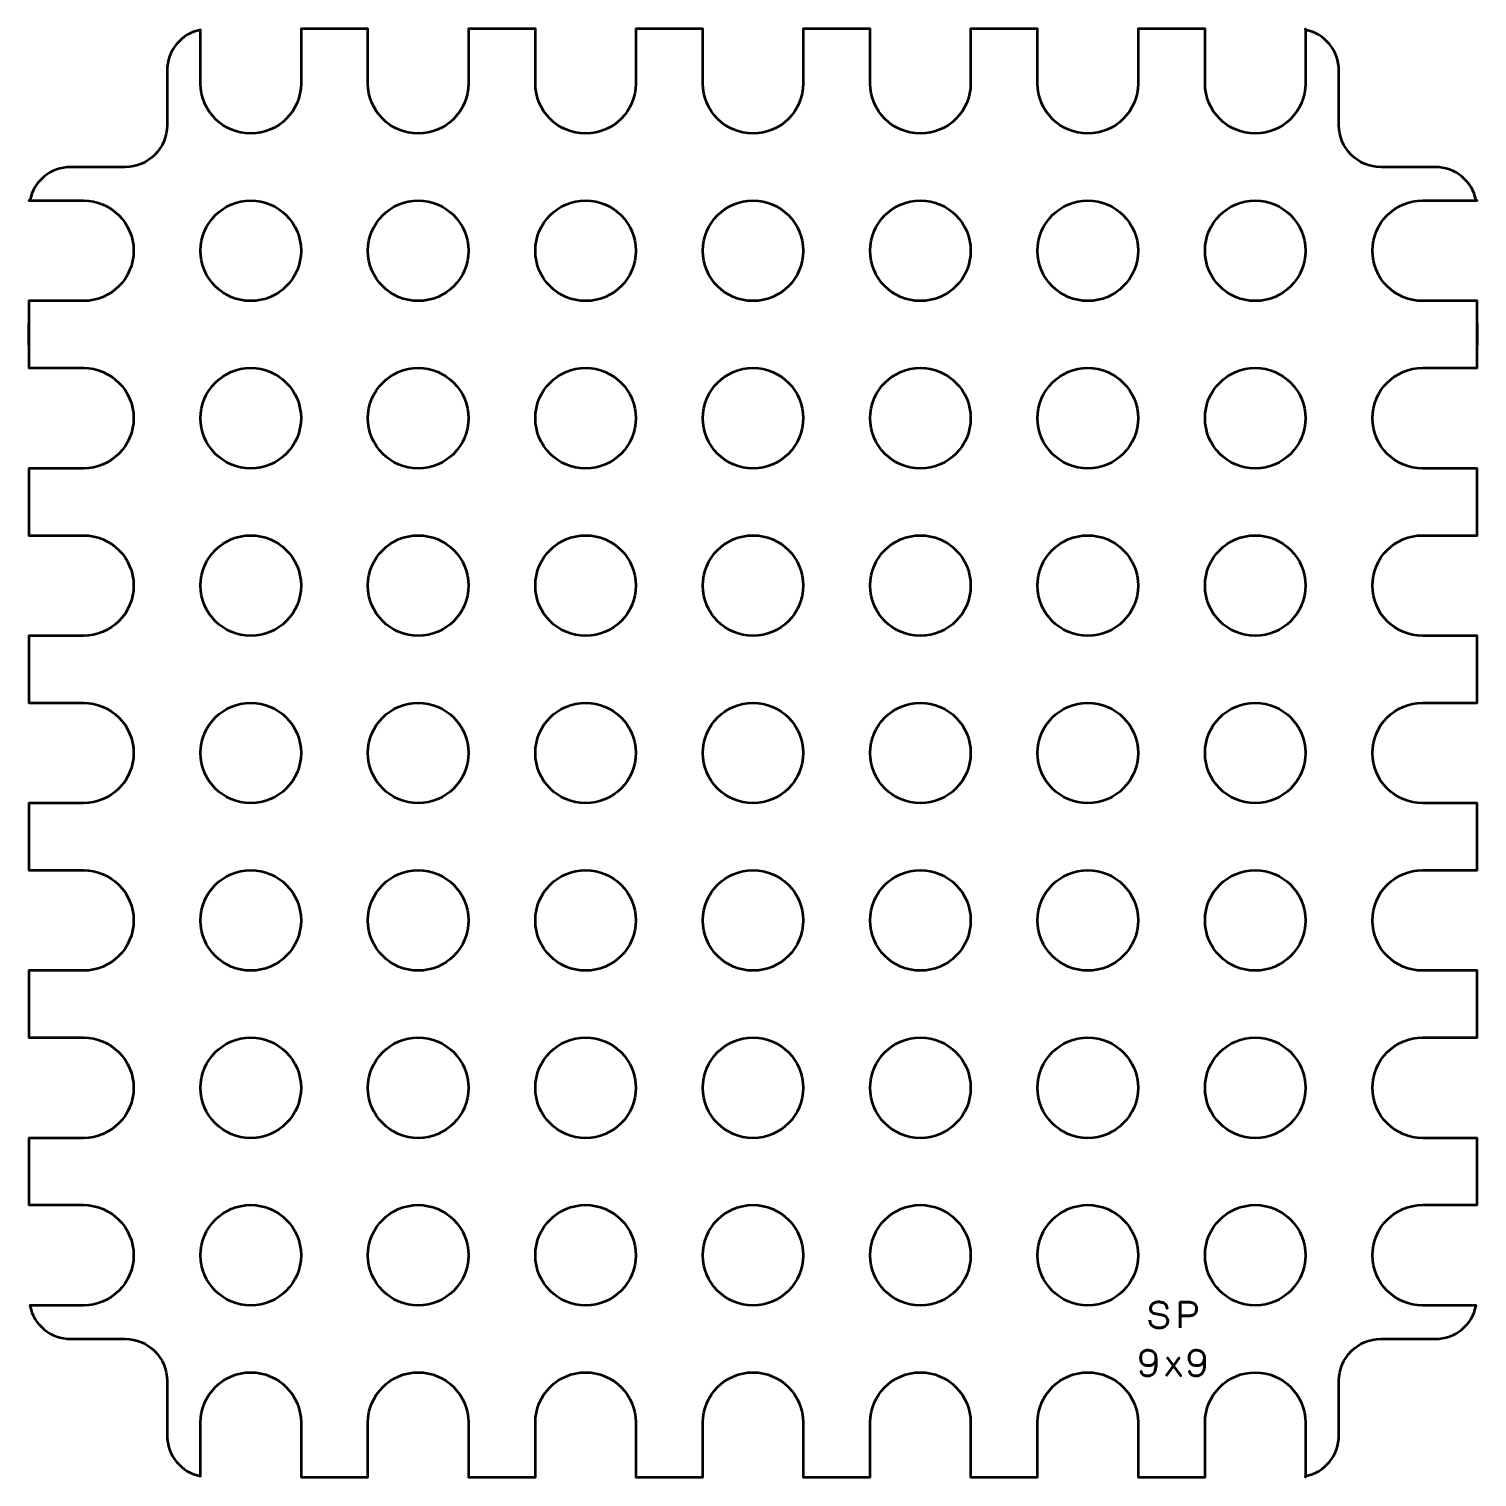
# Model space of a CAD drawing. Header units: centimetres. Extents: x -19.1 to -1.9, y -23.5 to -6.2.
import ezdxf

# ---------------------------------------------------------------- set-up
doc = ezdxf.new("R2010")
doc.units = ezdxf.units.CM
doc.header["$MEASUREMENT"] = 0
doc.layers.add('Layer 1', color=7, linetype='Continuous')

msp = doc.modelspace()

# ---------------------------------------------------------------- linework, layer by layer
at = {"layer": 'Layer 1', "color": 250, "lineweight": 53}
for centre in [(-16.49996, -8.84998), (-14.49996, -8.84998), (-12.49996, -8.84998), (-10.49996, -8.84998), (-8.49996, -8.84998), (-6.49996, -8.84998), (-4.49996, -8.84998), (-16.49996, -10.84998), (-14.49996, -10.84998), (-12.49996, -10.84998), (-10.49996, -10.84998), (-8.49996, -10.84998), (-6.49996, -10.84998), (-4.49996, -10.84998), (-16.49996, -12.84998), (-14.49996, -12.84998), (-12.49996, -12.84998), (-10.49996, -12.84998), (-8.49996, -12.84998), (-6.49996, -12.84998), (-4.49996, -12.84998), (-16.49996, -14.84998), (-14.49996, -14.84998), (-12.49996, -14.84998), (-10.49996, -14.84998), (-8.49996, -14.84998), (-6.49996, -14.84998), (-4.49996, -14.84998), (-16.49996, -16.84998), (-14.49996, -16.84998), (-12.49996, -16.84998), (-10.49996, -16.84998), (-8.49996, -16.84998), (-6.49996, -16.84998), (-4.49996, -16.84998), (-16.49996, -18.84998), (-14.49996, -18.84998), (-12.49996, -18.84998), (-10.49996, -18.84998), (-8.49996, -18.84998), (-6.49996, -18.84998), (-4.49996, -18.84998), (-16.49996, -20.84998), (-14.49996, -20.84998), (-12.49996, -20.84998), (-10.49996, -20.84998), (-8.49996, -20.84998), (-6.49996, -20.84998), (-4.49996, -20.84998)]:
    msp.add_ellipse(centre, major_axis=(0, 0.6), ratio=1, dxfattribs=at)
msp.add_open_spline([(-2.49996, -21.44998), (-2.49996, -21.44998), (-1.86001, -21.44997), (-1.86001, -21.44997), (-1.86001, -21.44997), (-1.90635, -21.67817), (-2.10815, -21.85), (-2.35, -21.85), (-2.35, -21.85), (-2.35, -21.85), (-3, -21.85), (-3, -21.85), (-3, -21.85), (-3.27609, -21.85), (-3.5, -22.07391), (-3.5, -22.35), (-3.5, -22.35), (-3.5, -22.35), (-3.5, -23), (-3.5, -23), (-3.5, -23), (-3.5, -23.24183), (-3.67179, -23.44363), (-3.89996, -23.48998), (-3.89996, -23.48998), (-3.89996, -23.48998), (-3.89995, -23.5), (-3.89995, -23.5), (-3.89995, -23.5), (-3.89995, -23.5), (-3.89995, -22.85), (-3.89995, -22.85), (-3.89995, -22.85), (-3.89995, -22.51868), (-4.16865, -22.24999), (-4.49996, -22.24999), (-4.49996, -22.24999), (-4.83127, -22.24999), (-5.09995, -22.51868), (-5.09995, -22.85), (-5.09995, -22.85), (-5.09995, -22.85), (-5.09995, -23.5), (-5.09995, -23.5), (-5.09995, -23.5), (-5.09995, -23.5), (-5.89996, -23.5), (-5.89996, -23.5), (-5.89996, -23.5), (-5.89996, -23.5), (-5.89997, -22.84998), (-5.89997, -22.84998), (-5.89997, -22.84998), (-5.89996, -22.51866), (-6.16864, -22.24998), (-6.49996, -22.24998), (-6.49996, -22.24998), (-6.83128, -22.24998), (-7.09996, -22.51866), (-7.09996, -22.84998), (-7.09996, -22.84998), (-7.09996, -22.84998), (-7.09996, -23.5), (-7.09996, -23.5), (-7.09996, -23.5), (-7.09996, -23.5), (-7.89996, -23.5), (-7.89996, -23.5), (-7.89996, -23.5), (-7.89996, -23.5), (-7.89997, -22.84998), (-7.89997, -22.84998), (-7.89997, -22.84998), (-7.89996, -22.51866), (-8.16864, -22.24998), (-8.49996, -22.24998), (-8.49996, -22.24998), (-8.83128, -22.24998), (-9.09996, -22.51866), (-9.09996, -22.84998), (-9.09996, -22.84998), (-9.09996, -22.84998), (-9.09996, -23.5), (-9.09996, -23.5), (-9.09996, -23.5), (-9.09996, -23.5), (-9.89996, -23.5), (-9.89996, -23.5), (-9.89996, -23.5), (-9.89996, -23.5), (-9.89997, -22.84998), (-9.89997, -22.84998), (-9.89997, -22.84998), (-9.89996, -22.51866), (-10.16864, -22.24998), (-10.49996, -22.24998), (-10.49996, -22.24998), (-10.83128, -22.24998), (-11.09996, -22.51866), (-11.09996, -22.84998), (-11.09996, -22.84998), (-11.09996, -22.84998), (-11.09996, -23.5), (-11.09996, -23.5), (-11.09996, -23.5), (-11.09996, -23.5), (-11.89996, -23.5), (-11.89996, -23.5), (-11.89996, -23.5), (-11.89996, -23.5), (-11.89997, -22.84998), (-11.89997, -22.84998), (-11.89997, -22.84998), (-11.89996, -22.51866), (-12.16864, -22.24998), (-12.49996, -22.24998), (-12.49996, -22.24998), (-12.83128, -22.24998), (-13.09996, -22.51866), (-13.09996, -22.84998), (-13.09996, -22.84998), (-13.09996, -22.84998), (-13.09996, -23.5), (-13.09996, -23.5), (-13.09996, -23.5), (-13.09996, -23.5), (-13.89996, -23.5), (-13.89996, -23.5), (-13.89996, -23.5), (-13.89996, -23.5), (-13.89997, -22.84998), (-13.89997, -22.84998), (-13.89997, -22.84998), (-13.89996, -22.51866), (-14.16864, -22.24998), (-14.49996, -22.24998), (-14.49996, -22.24998), (-14.83128, -22.24998), (-15.09996, -22.51866), (-15.09996, -22.84998), (-15.09996, -22.84998), (-15.09996, -22.84998), (-15.09996, -23.5), (-15.09996, -23.5), (-15.09996, -23.5), (-15.09996, -23.5), (-15.89996, -23.5), (-15.89996, -23.5), (-15.89996, -23.5), (-15.89996, -23.5), (-15.89997, -22.84998), (-15.89997, -22.84998), (-15.89997, -22.84998), (-15.89996, -22.51866), (-16.16864, -22.24998), (-16.49996, -22.24998), (-16.49996, -22.24998), (-16.83128, -22.24998), (-17.09996, -22.51866), (-17.09996, -22.84998), (-17.09996, -22.84998), (-17.09996, -22.84998), (-17.09996, -23.48999), (-17.09996, -23.48999), (-17.09996, -23.48999), (-17.32816, -23.44366), (-17.5, -23.24186), (-17.5, -23), (-17.5, -23), (-17.5, -23), (-17.5, -22.35), (-17.5, -22.35), (-17.5, -22.35), (-17.5, -22.07391), (-17.72391, -21.85), (-18, -21.85), (-18, -21.85), (-18, -21.85), (-18.65, -21.85), (-18.65, -21.85), (-18.65, -21.85), (-18.89185, -21.85), (-19.09365, -21.67818), (-19.13999, -21.44998), (-19.13999, -21.44998), (-19.13999, -21.44998), (-18.49996, -21.44997), (-18.49996, -21.44997), (-18.49996, -21.44997), (-18.16864, -21.44998), (-17.89996, -21.1813), (-17.89996, -20.84998), (-17.89996, -20.84998), (-17.89996, -20.51866), (-18.16864, -20.24998), (-18.49996, -20.24998), (-18.49996, -20.24998), (-18.49996, -20.24998), (-19.15, -20.24998), (-19.15, -20.24998), (-19.15, -20.24998), (-19.15, -20.24998), (-19.15, -19.44999), (-19.15, -19.44999), (-19.15, -19.44999), (-19.15, -19.44999), (-18.49996, -19.44999), (-18.49996, -19.44999), (-18.49996, -19.44999), (-18.16864, -19.44999), (-17.89995, -19.1813), (-17.89995, -18.84998), (-17.89995, -18.84998), (-17.89995, -18.51868), (-18.16864, -18.24999), (-18.49996, -18.24999), (-18.49996, -18.24999), (-18.49996, -18.24999), (-19.15, -18.24999), (-19.15, -18.24999), (-19.15, -18.24999), (-19.15, -18.24999), (-19.15, -17.44999), (-19.15, -17.44999), (-19.15, -17.44999), (-19.15, -17.44999), (-18.49996, -17.44999), (-18.49996, -17.44999), (-18.49996, -17.44999), (-18.16864, -17.44999), (-17.89995, -17.1813), (-17.89995, -16.84998), (-17.89995, -16.84998), (-17.89995, -16.51868), (-18.16864, -16.24999), (-18.49996, -16.24999), (-18.49996, -16.24999), (-18.49996, -16.24999), (-19.15, -16.24999), (-19.15, -16.24999), (-19.15, -16.24999), (-19.15, -16.24999), (-19.15, -15.44999), (-19.15, -15.44999), (-19.15, -15.44999), (-19.15, -15.44999), (-18.49996, -15.44999), (-18.49996, -15.44999), (-18.49996, -15.44999), (-18.16864, -15.44999), (-17.89995, -15.1813), (-17.89995, -14.84998), (-17.89995, -14.84998), (-17.89995, -14.51868), (-18.16864, -14.24999), (-18.49996, -14.24999), (-18.49996, -14.24999), (-18.49996, -14.24999), (-19.15, -14.24999), (-19.15, -14.24999), (-19.15, -14.24999), (-19.15, -14.24999), (-19.15, -13.44999), (-19.15, -13.44999), (-19.15, -13.44999), (-19.15, -13.44999), (-18.49996, -13.44999), (-18.49996, -13.44999), (-18.49996, -13.44999), (-18.16864, -13.44999), (-17.89995, -13.1813), (-17.89995, -12.84998), (-17.89995, -12.84998), (-17.89995, -12.51868), (-18.16864, -12.24999), (-18.49996, -12.24999), (-18.49996, -12.24999), (-18.49996, -12.24999), (-19.15, -12.24999), (-19.15, -12.24999), (-19.15, -12.24999), (-19.15, -12.24999), (-19.15, -11.44999), (-19.15, -11.44999), (-19.15, -11.44999), (-19.15, -11.44999), (-18.49996, -11.44999), (-18.49996, -11.44999), (-18.49996, -11.44999), (-18.16864, -11.44999), (-17.89995, -11.1813), (-17.89995, -10.84998), (-17.89995, -10.84998), (-17.89995, -10.51868), (-18.16864, -10.24999), (-18.49996, -10.24999), (-18.49996, -10.24999), (-18.49996, -10.24999), (-19.15, -10.24999), (-19.15, -10.24999), (-19.15, -10.24999), (-19.15, -8.83477), (-19.15, -10.86521), (-19.15, -9.44999), (-19.15, -9.44999), (-19.15, -9.44999), (-18.49996, -9.44999), (-18.49996, -9.44999), (-18.49996, -9.44999), (-18.16864, -9.44999), (-17.89995, -9.18129), (-17.89995, -8.84998), (-17.89995, -8.84998), (-17.89995, -8.51867), (-18.16864, -8.24999), (-18.49996, -8.24999), (-18.49996, -8.24999), (-18.49996, -8.24999), (-19.15, -8.24999), (-19.15, -8.24999), (-19.15, -8.24999), (-19.15, -8.24999), (-19.13998, -8.24998), (-19.13998, -8.24998), (-19.13998, -8.24998), (-19.09363, -8.02181), (-18.89184, -7.85), (-18.65, -7.85), (-18.65, -7.85), (-18.65, -7.85), (-18, -7.85), (-18, -7.85), (-18, -7.85), (-17.72391, -7.85), (-17.5, -7.62609), (-17.5, -7.35), (-17.5, -7.35), (-17.5, -7.35), (-17.5, -6.7), (-17.5, -6.7), (-17.5, -6.7), (-17.5, -6.45814), (-17.32816, -6.25634), (-17.09996, -6.21001), (-17.09996, -6.21001), (-17.09996, -6.21001), (-17.09996, -6.84998), (-17.09996, -6.84998), (-17.09996, -6.84998), (-17.09996, -7.1813), (-16.83128, -7.44998), (-16.49996, -7.44998), (-16.49996, -7.44998), (-16.16864, -7.44998), (-15.89996, -7.1813), (-15.89996, -6.84998), (-15.89996, -6.84998), (-15.89996, -6.84998), (-15.89997, -6.2), (-15.89997, -6.2), (-15.89997, -6.2), (-15.89997, -6.2), (-15.09996, -6.2), (-15.09996, -6.2), (-15.09996, -6.2), (-15.09996, -6.2), (-15.09996, -6.84998), (-15.09996, -6.84998), (-15.09996, -6.84998), (-15.09996, -7.1813), (-14.83128, -7.44998), (-14.49996, -7.44998), (-14.49996, -7.44998), (-14.16864, -7.44998), (-13.89996, -7.1813), (-13.89996, -6.84998), (-13.89996, -6.84998), (-13.89996, -6.84998), (-13.89997, -6.2), (-13.89997, -6.2), (-13.89997, -6.2), (-13.89997, -6.2), (-13.09996, -6.2), (-13.09996, -6.2), (-13.09996, -6.2), (-13.09996, -6.2), (-13.09996, -6.84998), (-13.09996, -6.84998), (-13.09996, -6.84998), (-13.09996, -7.1813), (-12.83128, -7.44998), (-12.49996, -7.44998), (-12.49996, -7.44998), (-12.16864, -7.44998), (-11.89996, -7.1813), (-11.89996, -6.84998), (-11.89996, -6.84998), (-11.89996, -6.84998), (-11.89997, -6.2), (-11.89997, -6.2), (-11.89997, -6.2), (-11.89997, -6.2), (-11.09996, -6.2), (-11.09996, -6.2), (-11.09996, -6.2), (-11.09996, -6.2), (-11.09996, -6.84998), (-11.09996, -6.84998), (-11.09996, -6.84998), (-11.09996, -7.1813), (-10.83128, -7.44998), (-10.49996, -7.44998), (-10.49996, -7.44998), (-10.16864, -7.44998), (-9.89996, -7.1813), (-9.89996, -6.84998), (-9.89996, -6.84998), (-9.89996, -6.84998), (-9.89997, -6.2), (-9.89997, -6.2), (-9.89997, -6.2), (-9.89997, -6.2), (-9.09996, -6.2), (-9.09996, -6.2), (-9.09996, -6.2), (-9.09996, -6.2), (-9.09996, -6.84998), (-9.09996, -6.84998), (-9.09996, -6.84998), (-9.09996, -7.1813), (-8.83128, -7.44998), (-8.49996, -7.44998), (-8.49996, -7.44998), (-8.16864, -7.44998), (-7.89996, -7.1813), (-7.89996, -6.84998), (-7.89996, -6.84998), (-7.89996, -6.84998), (-7.89997, -6.2), (-7.89997, -6.2), (-7.89997, -6.2), (-7.89997, -6.2), (-7.09996, -6.2), (-7.09996, -6.2), (-7.09996, -6.2), (-7.09996, -6.2), (-7.09996, -6.84998), (-7.09996, -6.84998), (-7.09996, -6.84998), (-7.09996, -7.1813), (-6.83128, -7.44998), (-6.49996, -7.44998), (-6.49996, -7.44998), (-6.16864, -7.44998), (-5.89996, -7.1813), (-5.89996, -6.84998), (-5.89996, -6.84998), (-5.89996, -6.84998), (-5.89997, -6.2), (-5.89997, -6.2), (-5.89997, -6.2), (-5.89997, -6.2), (-5.09995, -6.2), (-5.09995, -6.2), (-5.09995, -6.2), (-5.09995, -6.2), (-5.09995, -6.85), (-5.09995, -6.85), (-5.09995, -6.85), (-5.09995, -7.1813), (-4.83127, -7.44999), (-4.49996, -7.44999), (-4.49996, -7.44999), (-4.16865, -7.44999), (-3.89995, -7.1813), (-3.89995, -6.85), (-3.89995, -6.85), (-3.89995, -6.85), (-3.89995, -6.2), (-3.89995, -6.2), (-3.89995, -6.2), (-3.89995, -6.2), (-3.89997, -6.21002), (-3.89997, -6.21002), (-3.89997, -6.21002), (-3.6718, -6.25638), (-3.5, -6.45817), (-3.5, -6.7), (-3.5, -6.7), (-3.5, -6.7), (-3.5, -7.35), (-3.5, -7.35), (-3.5, -7.35), (-3.5, -7.62609), (-3.27609, -7.85), (-3, -7.85), (-3, -7.85), (-3, -7.85), (-2.35, -7.85), (-2.35, -7.85), (-2.35, -7.85), (-2.10816, -7.85), (-1.90637, -8.02181), (-1.86002, -8.24998), (-1.86002, -8.24998), (-1.86002, -8.24998), (-1.85, -8.24999), (-1.85, -8.24999), (-1.85, -8.24999), (-1.85, -8.24999), (-2.49996, -8.24999), (-2.49996, -8.24999), (-2.49996, -8.24999), (-2.83126, -8.24999), (-3.09995, -8.51867), (-3.09995, -8.84998), (-3.09995, -8.84998), (-3.09995, -9.18129), (-2.83126, -9.44999), (-2.49996, -9.44999), (-2.49996, -9.44999), (-2.49996, -9.44999), (-1.85, -9.44999), (-1.85, -9.44999), (-1.85, -9.44999), (-1.85, -10.86518), (-1.85, -8.8348), (-1.85, -10.24999), (-1.85, -10.24999), (-1.85, -10.24999), (-2.49996, -10.24999), (-2.49996, -10.24999), (-2.49996, -10.24999), (-2.83126, -10.24999), (-3.09995, -10.51867), (-3.09995, -10.84998), (-3.09995, -10.84998), (-3.09995, -11.18129), (-2.83126, -11.44999), (-2.49996, -11.44999), (-2.49996, -11.44999), (-2.49996, -11.44999), (-1.85, -11.44999), (-1.85, -11.44999), (-1.85, -11.44999), (-1.85, -11.44999), (-1.85, -12.24999), (-1.85, -12.24999), (-1.85, -12.24999), (-1.85, -12.24999), (-2.49996, -12.24999), (-2.49996, -12.24999), (-2.49996, -12.24999), (-2.83126, -12.24999), (-3.09995, -12.51867), (-3.09995, -12.84998), (-3.09995, -12.84998), (-3.09995, -13.18129), (-2.83126, -13.44999), (-2.49996, -13.44999), (-2.49996, -13.44999), (-2.49996, -13.44999), (-1.85, -13.44999), (-1.85, -13.44999), (-1.85, -13.44999), (-1.85, -13.44999), (-1.85, -14.24999), (-1.85, -14.24999), (-1.85, -14.24999), (-1.85, -14.24999), (-2.49996, -14.24999), (-2.49996, -14.24999), (-2.49996, -14.24999), (-2.83126, -14.24999), (-3.09995, -14.51867), (-3.09995, -14.84998), (-3.09995, -14.84998), (-3.09995, -15.18129), (-2.83126, -15.44999), (-2.49996, -15.44999), (-2.49996, -15.44999), (-2.49996, -15.44999), (-1.85, -15.44999), (-1.85, -15.44999), (-1.85, -15.44999), (-1.85, -15.44999), (-1.85, -16.24999), (-1.85, -16.24999), (-1.85, -16.24999), (-1.85, -16.24999), (-2.49996, -16.24999), (-2.49996, -16.24999), (-2.49996, -16.24999), (-2.83126, -16.24999), (-3.09995, -16.51867), (-3.09995, -16.84998), (-3.09995, -16.84998), (-3.09995, -17.18129), (-2.83126, -17.44999), (-2.49996, -17.44999), (-2.49996, -17.44999), (-2.49996, -17.44999), (-1.85, -17.44999), (-1.85, -17.44999), (-1.85, -17.44999), (-1.85, -17.44999), (-1.85, -18.24999), (-1.85, -18.24999), (-1.85, -18.24999), (-1.85, -18.24999), (-2.49996, -18.24999), (-2.49996, -18.24999), (-2.49996, -18.24999), (-2.83126, -18.24999), (-3.09995, -18.51867), (-3.09995, -18.84998), (-3.09995, -18.84998), (-3.09995, -19.18129), (-2.83126, -19.44999), (-2.49996, -19.44999), (-2.49996, -19.44999), (-2.49996, -19.44999), (-1.85, -19.44999), (-1.85, -19.44999), (-1.85, -19.44999), (-1.85, -19.44999), (-1.85, -20.24998), (-1.85, -20.24998), (-1.85, -20.24998), (-1.85, -20.24998), (-2.49996, -20.24998), (-2.49996, -20.24998), (-2.49996, -20.24998), (-2.83128, -20.24998), (-3.09996, -20.51866), (-3.09996, -20.84998), (-3.09996, -20.84998), (-3.09996, -21.1813), (-2.83128, -21.44998), (-2.49996, -21.44998)], degree=3, knots=[0, 0, 0, 0, 0.00625, 0.00625, 0.00625, 0.00625, 0.0125, 0.0125, 0.0125, 0.0125, 0.01875, 0.01875, 0.01875, 0.01875, 0.025, 0.025, 0.025, 0.025, 0.03125, 0.03125, 0.03125, 0.03125, 0.0375, 0.0375, 0.0375, 0.0375, 0.04375, 0.04375, 0.04375, 0.04375, 0.05, 0.05, 0.05, 0.05, 0.05625, 0.05625, 0.05625, 0.05625, 0.0625, 0.0625, 0.0625, 0.0625, 0.06875, 0.06875, 0.06875, 0.06875, 0.075, 0.075, 0.075, 0.075, 0.08125, 0.08125, 0.08125, 0.08125, 0.0875, 0.0875, 0.0875, 0.0875, 0.09375, 0.09375, 0.09375, 0.09375, 0.1, 0.1, 0.1, 0.1, 0.10625, 0.10625, 0.10625, 0.10625, 0.1125, 0.1125, 0.1125, 0.1125, 0.11875, 0.11875, 0.11875, 0.11875, 0.125, 0.125, 0.125, 0.125, 0.13125, 0.13125, 0.13125, 0.13125, 0.1375, 0.1375, 0.1375, 0.1375, 0.14375, 0.14375, 0.14375, 0.14375, 0.15, 0.15, 0.15, 0.15, 0.15625, 0.15625, 0.15625, 0.15625, 0.1625, 0.1625, 0.1625, 0.1625, 0.16875, 0.16875, 0.16875, 0.16875, 0.175, 0.175, 0.175, 0.175, 0.18125, 0.18125, 0.18125, 0.18125, 0.1875, 0.1875, 0.1875, 0.1875, 0.19375, 0.19375, 0.19375, 0.19375, 0.2, 0.2, 0.2, 0.2, 0.20625, 0.20625, 0.20625, 0.20625, 0.2125, 0.2125, 0.2125, 0.2125, 0.21875, 0.21875, 0.21875, 0.21875, 0.225, 0.225, 0.225, 0.225, 0.23125, 0.23125, 0.23125, 0.23125, 0.2375, 0.2375, 0.2375, 0.2375, 0.24375, 0.24375, 0.24375, 0.24375, 0.25, 0.25, 0.25, 0.25, 0.25625, 0.25625, 0.25625, 0.25625, 0.2625, 0.2625, 0.2625, 0.2625, 0.26875, 0.26875, 0.26875, 0.26875, 0.275, 0.275, 0.275, 0.275, 0.28125, 0.28125, 0.28125, 0.28125, 0.2875, 0.2875, 0.2875, 0.2875, 0.29375, 0.29375, 0.29375, 0.29375, 0.3, 0.3, 0.3, 0.3, 0.30625, 0.30625, 0.30625, 0.30625, 0.3125, 0.3125, 0.3125, 0.3125, 0.31875, 0.31875, 0.31875, 0.31875, 0.325, 0.325, 0.325, 0.325, 0.33125, 0.33125, 0.33125, 0.33125, 0.3375, 0.3375, 0.3375, 0.3375, 0.34375, 0.34375, 0.34375, 0.34375, 0.35, 0.35, 0.35, 0.35, 0.35625, 0.35625, 0.35625, 0.35625, 0.3625, 0.3625, 0.3625, 0.3625, 0.36875, 0.36875, 0.36875, 0.36875, 0.375, 0.375, 0.375, 0.375, 0.38125, 0.38125, 0.38125, 0.38125, 0.3875, 0.3875, 0.3875, 0.3875, 0.39375, 0.39375, 0.39375, 0.39375, 0.4, 0.4, 0.4, 0.4, 0.40625, 0.40625, 0.40625, 0.40625, 0.4125, 0.4125, 0.4125, 0.4125, 0.41875, 0.41875, 0.41875, 0.41875, 0.425, 0.425, 0.425, 0.425, 0.43125, 0.43125, 0.43125, 0.43125, 0.4375, 0.4375, 0.4375, 0.4375, 0.44375, 0.44375, 0.44375, 0.44375, 0.45, 0.45, 0.45, 0.45, 0.45625, 0.45625, 0.45625, 0.45625, 0.4625, 0.4625, 0.4625, 0.4625, 0.46875, 0.46875, 0.46875, 0.46875, 0.475, 0.475, 0.475, 0.475, 0.48125, 0.48125, 0.48125, 0.48125, 0.4875, 0.4875, 0.4875, 0.4875, 0.49375, 0.49375, 0.49375, 0.49375, 0.5, 0.5, 0.5, 0.5, 0.50625, 0.50625, 0.50625, 0.50625, 0.5125, 0.5125, 0.5125, 0.5125, 0.51875, 0.51875, 0.51875, 0.51875, 0.525, 0.525, 0.525, 0.525, 0.53125, 0.53125, 0.53125, 0.53125, 0.5375, 0.5375, 0.5375, 0.5375, 0.54375, 0.54375, 0.54375, 0.54375, 0.55, 0.55, 0.55, 0.55, 0.55625, 0.55625, 0.55625, 0.55625, 0.5625, 0.5625, 0.5625, 0.5625, 0.56875, 0.56875, 0.56875, 0.56875, 0.575, 0.575, 0.575, 0.575, 0.58125, 0.58125, 0.58125, 0.58125, 0.5875, 0.5875, 0.5875, 0.5875, 0.59375, 0.59375, 0.59375, 0.59375, 0.6, 0.6, 0.6, 0.6, 0.60625, 0.60625, 0.60625, 0.60625, 0.6125, 0.6125, 0.6125, 0.6125, 0.61875, 0.61875, 0.61875, 0.61875, 0.625, 0.625, 0.625, 0.625, 0.63125, 0.63125, 0.63125, 0.63125, 0.6375, 0.6375, 0.6375, 0.6375, 0.64375, 0.64375, 0.64375, 0.64375, 0.65, 0.65, 0.65, 0.65, 0.65625, 0.65625, 0.65625, 0.65625, 0.6625, 0.6625, 0.6625, 0.6625, 0.66875, 0.66875, 0.66875, 0.66875, 0.675, 0.675, 0.675, 0.675, 0.68125, 0.68125, 0.68125, 0.68125, 0.6875, 0.6875, 0.6875, 0.6875, 0.69375, 0.69375, 0.69375, 0.69375, 0.7, 0.7, 0.7, 0.7, 0.70625, 0.70625, 0.70625, 0.70625, 0.7125, 0.7125, 0.7125, 0.7125, 0.71875, 0.71875, 0.71875, 0.71875, 0.725, 0.725, 0.725, 0.725, 0.73125, 0.73125, 0.73125, 0.73125, 0.7375, 0.7375, 0.7375, 0.7375, 0.74375, 0.74375, 0.74375, 0.74375, 0.75, 0.75, 0.75, 0.75, 0.75625, 0.75625, 0.75625, 0.75625, 0.7625, 0.7625, 0.7625, 0.7625, 0.76875, 0.76875, 0.76875, 0.76875, 0.775, 0.775, 0.775, 0.775, 0.78125, 0.78125, 0.78125, 0.78125, 0.7875, 0.7875, 0.7875, 0.7875, 0.79375, 0.79375, 0.79375, 0.79375, 0.8, 0.8, 0.8, 0.8, 0.80625, 0.80625, 0.80625, 0.80625, 0.8125, 0.8125, 0.8125, 0.8125, 0.81875, 0.81875, 0.81875, 0.81875, 0.825, 0.825, 0.825, 0.825, 0.83125, 0.83125, 0.83125, 0.83125, 0.8375, 0.8375, 0.8375, 0.8375, 0.84375, 0.84375, 0.84375, 0.84375, 0.85, 0.85, 0.85, 0.85, 0.85625, 0.85625, 0.85625, 0.85625, 0.8625, 0.8625, 0.8625, 0.8625, 0.86875, 0.86875, 0.86875, 0.86875, 0.875, 0.875, 0.875, 0.875, 0.88125, 0.88125, 0.88125, 0.88125, 0.8875, 0.8875, 0.8875, 0.8875, 0.89375, 0.89375, 0.89375, 0.89375, 0.9, 0.9, 0.9, 0.9, 0.90625, 0.90625, 0.90625, 0.90625, 0.9125, 0.9125, 0.9125, 0.9125, 0.91875, 0.91875, 0.91875, 0.91875, 0.925, 0.925, 0.925, 0.925, 0.93125, 0.93125, 0.93125, 0.93125, 0.9375, 0.9375, 0.9375, 0.9375, 0.94375, 0.94375, 0.94375, 0.94375, 0.95, 0.95, 0.95, 0.95, 0.95625, 0.95625, 0.95625, 0.95625, 0.9625, 0.9625, 0.9625, 0.9625, 0.96875, 0.96875, 0.96875, 0.96875, 0.975, 0.975, 0.975, 0.975, 0.98125, 0.98125, 0.98125, 0.98125, 0.9875, 0.9875, 0.9875, 0.9875, 0.99375, 0.99375, 0.99375, 0.99375, 1, 1, 1, 1], dxfattribs=at)
at = {"layer": 'Layer 1', "color": 30, "lineweight": 53}
for points, knots in [([(-5.75827, -21.62415), (-5.75813, -21.64102), (-5.75517, -21.65548), (-5.74924, -21.66755), (-5.74924, -21.66755), (-5.74338, -21.67954), (-5.7352, -21.68935), (-5.7249, -21.69697), (-5.7249, -21.69697), (-5.71453, -21.70452), (-5.7026, -21.71009), (-5.68913, -21.71369), (-5.68913, -21.71369), (-5.67572, -21.71722), (-5.66133, -21.71898), (-5.64609, -21.71898), (-5.64609, -21.71898), (-5.63071, -21.71891), (-5.61688, -21.71665), (-5.60453, -21.71235), (-5.60453, -21.71235), (-5.59225, -21.70804), (-5.58174, -21.70226), (-5.57292, -21.69499), (-5.57292, -21.69499), (-5.56417, -21.68772), (-5.5574, -21.67961), (-5.5526, -21.67058), (-5.5526, -21.67058), (-5.5478, -21.66155), (-5.54526, -21.65231), (-5.54491, -21.64278), (-5.54491, -21.64278), (-5.54449, -21.63029), (-5.54632, -21.61886), (-5.55034, -21.60856), (-5.55034, -21.60856), (-5.55437, -21.59826), (-5.56058, -21.58965), (-5.56897, -21.5826), (-5.56897, -21.5826), (-5.5773, -21.57554), (-5.58781, -21.5706), (-5.60037, -21.56785), (-5.60037, -21.56785), (-5.60037, -21.56785), (-5.70408, -21.54541), (-5.70408, -21.54541), (-5.70408, -21.54541), (-5.71382, -21.54337), (-5.72222, -21.53991), (-5.72913, -21.53511), (-5.72913, -21.53511), (-5.73605, -21.53025), (-5.74141, -21.52354), (-5.74508, -21.51493), (-5.74508, -21.51493), (-5.74875, -21.5064), (-5.75065, -21.49553), (-5.75065, -21.48234), (-5.75065, -21.48234), (-5.75065, -21.47232), (-5.7486, -21.46287), (-5.74444, -21.45398), (-5.74444, -21.45398), (-5.74035, -21.44509), (-5.73428, -21.43725), (-5.72631, -21.43034), (-5.72631, -21.43034), (-5.71834, -21.4235), (-5.70846, -21.41813), (-5.69675, -21.41425), (-5.69675, -21.41425), (-5.68496, -21.4103), (-5.67149, -21.40833), (-5.65625, -21.40826), (-5.65625, -21.40826), (-5.64094, -21.40826), (-5.6269, -21.41002), (-5.61406, -21.41355), (-5.61406, -21.41355), (-5.60129, -21.41708), (-5.59021, -21.42216), (-5.5809, -21.42893), (-5.5809, -21.42893), (-5.57158, -21.4357), (-5.56439, -21.44403), (-5.55945, -21.45376), (-5.55945, -21.45376), (-5.55451, -21.46357), (-5.55218, -21.47479), (-5.55253, -21.48742), (-5.55253, -21.48742), (-5.55218, -21.47479), (-5.55451, -21.46357), (-5.55945, -21.45376), (-5.55945, -21.45376), (-5.56439, -21.44403), (-5.57158, -21.4357), (-5.5809, -21.42893), (-5.5809, -21.42893), (-5.59021, -21.42216), (-5.60129, -21.41708), (-5.61406, -21.41355), (-5.61406, -21.41355), (-5.6269, -21.41002), (-5.64094, -21.40826), (-5.65625, -21.40826), (-5.65625, -21.40826), (-5.67149, -21.40833), (-5.68496, -21.4103), (-5.69675, -21.41425), (-5.69675, -21.41425), (-5.70846, -21.41813), (-5.71834, -21.4235), (-5.72631, -21.43034), (-5.72631, -21.43034), (-5.73428, -21.43725), (-5.74035, -21.44509), (-5.74444, -21.45398), (-5.74444, -21.45398), (-5.7486, -21.46287), (-5.75065, -21.47232), (-5.75065, -21.48234), (-5.75065, -21.48234), (-5.75065, -21.49553), (-5.74882, -21.5064), (-5.74529, -21.51486), (-5.74529, -21.51486), (-5.74169, -21.5234), (-5.7364, -21.53003), (-5.72948, -21.5349), (-5.72948, -21.5349), (-5.72257, -21.5397), (-5.7141, -21.54323), (-5.70408, -21.54541), (-5.70408, -21.54541), (-5.70408, -21.54541), (-5.60037, -21.56785), (-5.60037, -21.56785), (-5.60037, -21.56785), (-5.58753, -21.5706), (-5.57694, -21.57554), (-5.56862, -21.5826), (-5.56862, -21.5826), (-5.56022, -21.58965), (-5.55408, -21.59826), (-5.55013, -21.60856), (-5.55013, -21.60856), (-5.54625, -21.61886), (-5.54449, -21.63029), (-5.54491, -21.64278), (-5.54491, -21.64278), (-5.54526, -21.65231), (-5.5478, -21.66155), (-5.5526, -21.67058), (-5.5526, -21.67058), (-5.5574, -21.67961), (-5.56417, -21.68772), (-5.57292, -21.69499), (-5.57292, -21.69499), (-5.58174, -21.70226), (-5.59225, -21.70804), (-5.60453, -21.71235), (-5.60453, -21.71235), (-5.61688, -21.71665), (-5.63071, -21.71891), (-5.64609, -21.71898), (-5.64609, -21.71898), (-5.66133, -21.71898), (-5.67572, -21.71722), (-5.68913, -21.71369), (-5.68913, -21.71369), (-5.7026, -21.71009), (-5.71453, -21.70452), (-5.7249, -21.69697), (-5.7249, -21.69697), (-5.7352, -21.68935), (-5.74338, -21.67954), (-5.74924, -21.66755), (-5.74924, -21.66755), (-5.75517, -21.65548), (-5.75813, -21.64102), (-5.75827, -21.62415)], [0, 0, 0, 0, 0.02173913, 0.02173913, 0.02173913, 0.02173913, 0.04347826, 0.04347826, 0.04347826, 0.04347826, 0.06521739, 0.06521739, 0.06521739, 0.06521739, 0.08695652, 0.08695652, 0.08695652, 0.08695652, 0.10869565, 0.10869565, 0.10869565, 0.10869565, 0.13043478, 0.13043478, 0.13043478, 0.13043478, 0.15217391, 0.15217391, 0.15217391, 0.15217391, 0.17391304, 0.17391304, 0.17391304, 0.17391304, 0.19565217, 0.19565217, 0.19565217, 0.19565217, 0.2173913, 0.2173913, 0.2173913, 0.2173913, 0.23913043, 0.23913043, 0.23913043, 0.23913043, 0.26086957, 0.26086957, 0.26086957, 0.26086957, 0.2826087, 0.2826087, 0.2826087, 0.2826087, 0.30434783, 0.30434783, 0.30434783, 0.30434783, 0.32608696, 0.32608696, 0.32608696, 0.32608696, 0.34782609, 0.34782609, 0.34782609, 0.34782609, 0.36956522, 0.36956522, 0.36956522, 0.36956522, 0.39130435, 0.39130435, 0.39130435, 0.39130435, 0.41304348, 0.41304348, 0.41304348, 0.41304348, 0.43478261, 0.43478261, 0.43478261, 0.43478261, 0.45652174, 0.45652174, 0.45652174, 0.45652174, 0.47826087, 0.47826087, 0.47826087, 0.47826087, 0.5, 0.5, 0.5, 0.5, 0.52173913, 0.52173913, 0.52173913, 0.52173913, 0.54347826, 0.54347826, 0.54347826, 0.54347826, 0.56521739, 0.56521739, 0.56521739, 0.56521739, 0.58695652, 0.58695652, 0.58695652, 0.58695652, 0.60869565, 0.60869565, 0.60869565, 0.60869565, 0.63043478, 0.63043478, 0.63043478, 0.63043478, 0.65217391, 0.65217391, 0.65217391, 0.65217391, 0.67391304, 0.67391304, 0.67391304, 0.67391304, 0.69565217, 0.69565217, 0.69565217, 0.69565217, 0.7173913, 0.7173913, 0.7173913, 0.7173913, 0.73913043, 0.73913043, 0.73913043, 0.73913043, 0.76086957, 0.76086957, 0.76086957, 0.76086957, 0.7826087, 0.7826087, 0.7826087, 0.7826087, 0.80434783, 0.80434783, 0.80434783, 0.80434783, 0.82608696, 0.82608696, 0.82608696, 0.82608696, 0.84782609, 0.84782609, 0.84782609, 0.84782609, 0.86956522, 0.86956522, 0.86956522, 0.86956522, 0.89130435, 0.89130435, 0.89130435, 0.89130435, 0.91304348, 0.91304348, 0.91304348, 0.91304348, 0.93478261, 0.93478261, 0.93478261, 0.93478261, 0.95652174, 0.95652174, 0.95652174, 0.95652174, 0.97826087, 0.97826087, 0.97826087, 0.97826087, 1, 1, 1, 1]), ([(-5.39632, -21.71644), (-5.39632, -21.71644), (-5.39632, -21.41122), (-5.39632, -21.41122), (-5.39632, -21.41122), (-5.39632, -21.41122), (-5.29895, -21.41122), (-5.29895, -21.41122), (-5.29895, -21.41122), (-5.27948, -21.41129), (-5.26347, -21.41348), (-5.25084, -21.41771), (-5.25084, -21.41771), (-5.23828, -21.42187), (-5.2284, -21.42766), (-5.22127, -21.435), (-5.22127, -21.435), (-5.21415, -21.44226), (-5.20907, -21.45059), (-5.20596, -21.45997), (-5.20596, -21.45997), (-5.20293, -21.46936), (-5.20117, -21.47916), (-5.20074, -21.48954), (-5.20074, -21.48954), (-5.20025, -21.49991), (-5.20145, -21.51007), (-5.20427, -21.51994), (-5.20427, -21.51994), (-5.20716, -21.52982), (-5.21203, -21.53878), (-5.21902, -21.54683), (-5.21902, -21.54683), (-5.22593, -21.55487), (-5.23531, -21.56129), (-5.2471, -21.56602), (-5.2471, -21.56602), (-5.25888, -21.57081), (-5.27348, -21.57321), (-5.29091, -21.57335), (-5.29091, -21.57335), (-5.29091, -21.57335), (-5.39632, -21.57335), (-5.39632, -21.57335), (-5.39632, -21.57335), (-5.39632, -21.57335), (-5.29091, -21.57335), (-5.29091, -21.57335), (-5.29091, -21.57335), (-5.27384, -21.57321), (-5.25937, -21.57081), (-5.24766, -21.56602), (-5.24766, -21.56602), (-5.23588, -21.56129), (-5.22649, -21.55487), (-5.21944, -21.54683), (-5.21944, -21.54683), (-5.21245, -21.53878), (-5.20744, -21.52982), (-5.20448, -21.51994), (-5.20448, -21.51994), (-5.20152, -21.51007), (-5.20025, -21.49991), (-5.20074, -21.48954), (-5.20074, -21.48954), (-5.20117, -21.47916), (-5.20293, -21.46936), (-5.2061, -21.45997), (-5.2061, -21.45997), (-5.20921, -21.45059), (-5.21443, -21.44226), (-5.22156, -21.435), (-5.22156, -21.435), (-5.22875, -21.42766), (-5.23863, -21.42187), (-5.25119, -21.41771), (-5.25119, -21.41771), (-5.26382, -21.41348), (-5.27969, -21.41129), (-5.29895, -21.41122), (-5.29895, -21.41122), (-5.29895, -21.41122), (-5.39632, -21.41122), (-5.39632, -21.41122), (-5.39632, -21.41122), (-5.39632, -21.41122), (-5.39632, -21.71644), (-5.39632, -21.71644)], [0, 0, 0, 0, 0.04545455, 0.04545455, 0.04545455, 0.04545455, 0.09090909, 0.09090909, 0.09090909, 0.09090909, 0.13636364, 0.13636364, 0.13636364, 0.13636364, 0.18181818, 0.18181818, 0.18181818, 0.18181818, 0.22727273, 0.22727273, 0.22727273, 0.22727273, 0.27272727, 0.27272727, 0.27272727, 0.27272727, 0.31818182, 0.31818182, 0.31818182, 0.31818182, 0.36363636, 0.36363636, 0.36363636, 0.36363636, 0.40909091, 0.40909091, 0.40909091, 0.40909091, 0.45454545, 0.45454545, 0.45454545, 0.45454545, 0.5, 0.5, 0.5, 0.5, 0.54545455, 0.54545455, 0.54545455, 0.54545455, 0.59090909, 0.59090909, 0.59090909, 0.59090909, 0.63636364, 0.63636364, 0.63636364, 0.63636364, 0.68181818, 0.68181818, 0.68181818, 0.68181818, 0.72727273, 0.72727273, 0.72727273, 0.72727273, 0.77272727, 0.77272727, 0.77272727, 0.77272727, 0.81818182, 0.81818182, 0.81818182, 0.81818182, 0.86363636, 0.86363636, 0.86363636, 0.86363636, 0.90909091, 0.90909091, 0.90909091, 0.90909091, 0.95454545, 0.95454545, 0.95454545, 0.95454545, 1, 1, 1, 1]), ([(-5.68545, -22.07712), (-5.68552, -22.09102), (-5.68785, -22.10365), (-5.69236, -22.11494), (-5.69236, -22.11494), (-5.69688, -22.12623), (-5.70316, -22.13596), (-5.71134, -22.14408), (-5.71134, -22.14408), (-5.71946, -22.15219), (-5.72898, -22.1584), (-5.73992, -22.16278), (-5.73992, -22.16278), (-5.75085, -22.16715), (-5.76278, -22.16934), (-5.77562, -22.16941), (-5.77562, -22.16941), (-5.78853, -22.16948), (-5.80059, -22.16786), (-5.81181, -22.16461), (-5.81181, -22.16461), (-5.82303, -22.16136), (-5.83284, -22.15614), (-5.84138, -22.14895), (-5.84138, -22.14895), (-5.84991, -22.14182), (-5.85661, -22.1323), (-5.86141, -22.12044), (-5.86141, -22.12044), (-5.86621, -22.10866), (-5.86868, -22.0942), (-5.86875, -22.07712), (-5.86875, -22.07712), (-5.86868, -22.06012), (-5.86621, -22.04572), (-5.86141, -22.03394), (-5.86141, -22.03394), (-5.85661, -22.02216), (-5.84991, -22.01263), (-5.84138, -22.00544), (-5.84138, -22.00544), (-5.83284, -21.99817), (-5.82303, -21.99295), (-5.81181, -21.9897), (-5.81181, -21.9897), (-5.80059, -21.98639), (-5.78853, -21.98477), (-5.77562, -21.98484), (-5.77562, -21.98484), (-5.76278, -21.98491), (-5.75092, -21.98709), (-5.74013, -21.99154), (-5.74013, -21.99154), (-5.7294, -21.99591), (-5.71995, -22.00219), (-5.71198, -22.01031), (-5.71198, -22.01031), (-5.70393, -22.01849), (-5.69765, -22.02823), (-5.69307, -22.03952), (-5.69307, -22.03952), (-5.68848, -22.05073), (-5.68594, -22.06329), (-5.68545, -22.07712), (-5.68545, -22.07712), (-5.68517, -22.08411), (-5.68474, -22.0925), (-5.68425, -22.10224), (-5.68425, -22.10224), (-5.68368, -22.11205), (-5.6834, -22.12263), (-5.68333, -22.13406), (-5.68333, -22.13406), (-5.68319, -22.14549), (-5.68361, -22.15727), (-5.68446, -22.16941), (-5.68446, -22.16941), (-5.68538, -22.18154), (-5.68707, -22.19347), (-5.68954, -22.20525), (-5.68954, -22.20525), (-5.69208, -22.21703), (-5.69568, -22.22811), (-5.70034, -22.23848), (-5.70034, -22.23848), (-5.70499, -22.24885), (-5.71106, -22.25802), (-5.71854, -22.266), (-5.71854, -22.266), (-5.72602, -22.27397), (-5.73519, -22.28025), (-5.74598, -22.28484), (-5.74598, -22.28484), (-5.75685, -22.28935), (-5.76969, -22.29168), (-5.78451, -22.29175), (-5.78451, -22.29175), (-5.79735, -22.29168), (-5.80821, -22.29041), (-5.81725, -22.28787), (-5.81725, -22.28787), (-5.82628, -22.2854), (-5.83368, -22.28208), (-5.83961, -22.27792), (-5.83961, -22.27792), (-5.84547, -22.27376), (-5.85012, -22.26917), (-5.85351, -22.26423), (-5.85351, -22.26423), (-5.8569, -22.25922), (-5.85944, -22.25429), (-5.86099, -22.24928), (-5.86099, -22.24928), (-5.86261, -22.24427), (-5.86367, -22.23968), (-5.86409, -22.23545), (-5.86409, -22.23545), (-5.86367, -22.23968), (-5.86261, -22.24427), (-5.86099, -22.24928), (-5.86099, -22.24928), (-5.85944, -22.25429), (-5.8569, -22.25922), (-5.85351, -22.26423), (-5.85351, -22.26423), (-5.85012, -22.26917), (-5.84547, -22.27376), (-5.83961, -22.27792), (-5.83961, -22.27792), (-5.83368, -22.28208), (-5.82628, -22.2854), (-5.81725, -22.28787), (-5.81725, -22.28787), (-5.80821, -22.29041), (-5.79735, -22.29168), (-5.78451, -22.29175), (-5.78451, -22.29175), (-5.76969, -22.29168), (-5.75685, -22.28935), (-5.74598, -22.28484), (-5.74598, -22.28484), (-5.73519, -22.28025), (-5.72602, -22.27397), (-5.71854, -22.266), (-5.71854, -22.266), (-5.71106, -22.25802), (-5.70499, -22.24885), (-5.70034, -22.23848), (-5.70034, -22.23848), (-5.69568, -22.22811), (-5.69208, -22.21703), (-5.68954, -22.20525), (-5.68954, -22.20525), (-5.68707, -22.19347), (-5.68538, -22.18154), (-5.68446, -22.16941), (-5.68446, -22.16941), (-5.68361, -22.15727), (-5.68319, -22.14549), (-5.68333, -22.13406), (-5.68333, -22.13406), (-5.6834, -22.12263), (-5.68368, -22.11205), (-5.68425, -22.10224), (-5.68425, -22.10224), (-5.68474, -22.0925), (-5.68517, -22.08411), (-5.68545, -22.07712), (-5.68545, -22.07712), (-5.68594, -22.06329), (-5.68848, -22.05073), (-5.69307, -22.03952), (-5.69307, -22.03952), (-5.69765, -22.02823), (-5.70393, -22.01849), (-5.71198, -22.01031), (-5.71198, -22.01031), (-5.71995, -22.00219), (-5.7294, -21.99591), (-5.74013, -21.99154), (-5.74013, -21.99154), (-5.75092, -21.98709), (-5.76278, -21.98491), (-5.77562, -21.98484), (-5.77562, -21.98484), (-5.78853, -21.98477), (-5.80059, -21.98639), (-5.81181, -21.9897), (-5.81181, -21.9897), (-5.82303, -21.99295), (-5.83284, -21.99817), (-5.84138, -22.00544), (-5.84138, -22.00544), (-5.84991, -22.01263), (-5.85661, -22.02216), (-5.86141, -22.03394), (-5.86141, -22.03394), (-5.86621, -22.04572), (-5.86868, -22.06012), (-5.86875, -22.07712), (-5.86875, -22.07712), (-5.86868, -22.0942), (-5.86621, -22.10866), (-5.86141, -22.12044), (-5.86141, -22.12044), (-5.85661, -22.1323), (-5.84991, -22.14182), (-5.84138, -22.14895), (-5.84138, -22.14895), (-5.83284, -22.15614), (-5.82303, -22.16136), (-5.81181, -22.16461), (-5.81181, -22.16461), (-5.80059, -22.16786), (-5.78853, -22.16948), (-5.77562, -22.16941), (-5.77562, -22.16941), (-5.76278, -22.16934), (-5.75085, -22.16715), (-5.73992, -22.16278), (-5.73992, -22.16278), (-5.72898, -22.1584), (-5.71946, -22.15219), (-5.71134, -22.14408), (-5.71134, -22.14408), (-5.70316, -22.13596), (-5.69688, -22.12623), (-5.69236, -22.11494), (-5.69236, -22.11494), (-5.68785, -22.10365), (-5.68552, -22.09102), (-5.68545, -22.07712)], [0, 0, 0, 0, 0.01724138, 0.01724138, 0.01724138, 0.01724138, 0.03448276, 0.03448276, 0.03448276, 0.03448276, 0.05172414, 0.05172414, 0.05172414, 0.05172414, 0.06896552, 0.06896552, 0.06896552, 0.06896552, 0.0862069, 0.0862069, 0.0862069, 0.0862069, 0.10344828, 0.10344828, 0.10344828, 0.10344828, 0.12068966, 0.12068966, 0.12068966, 0.12068966, 0.13793103, 0.13793103, 0.13793103, 0.13793103, 0.15517241, 0.15517241, 0.15517241, 0.15517241, 0.17241379, 0.17241379, 0.17241379, 0.17241379, 0.18965517, 0.18965517, 0.18965517, 0.18965517, 0.20689655, 0.20689655, 0.20689655, 0.20689655, 0.22413793, 0.22413793, 0.22413793, 0.22413793, 0.24137931, 0.24137931, 0.24137931, 0.24137931, 0.25862069, 0.25862069, 0.25862069, 0.25862069, 0.27586207, 0.27586207, 0.27586207, 0.27586207, 0.29310345, 0.29310345, 0.29310345, 0.29310345, 0.31034483, 0.31034483, 0.31034483, 0.31034483, 0.32758621, 0.32758621, 0.32758621, 0.32758621, 0.34482759, 0.34482759, 0.34482759, 0.34482759, 0.36206897, 0.36206897, 0.36206897, 0.36206897, 0.37931034, 0.37931034, 0.37931034, 0.37931034, 0.39655172, 0.39655172, 0.39655172, 0.39655172, 0.4137931, 0.4137931, 0.4137931, 0.4137931, 0.43103448, 0.43103448, 0.43103448, 0.43103448, 0.44827586, 0.44827586, 0.44827586, 0.44827586, 0.46551724, 0.46551724, 0.46551724, 0.46551724, 0.48275862, 0.48275862, 0.48275862, 0.48275862, 0.5, 0.5, 0.5, 0.5, 0.51724138, 0.51724138, 0.51724138, 0.51724138, 0.53448276, 0.53448276, 0.53448276, 0.53448276, 0.55172414, 0.55172414, 0.55172414, 0.55172414, 0.56896552, 0.56896552, 0.56896552, 0.56896552, 0.5862069, 0.5862069, 0.5862069, 0.5862069, 0.60344828, 0.60344828, 0.60344828, 0.60344828, 0.62068966, 0.62068966, 0.62068966, 0.62068966, 0.63793103, 0.63793103, 0.63793103, 0.63793103, 0.65517241, 0.65517241, 0.65517241, 0.65517241, 0.67241379, 0.67241379, 0.67241379, 0.67241379, 0.68965517, 0.68965517, 0.68965517, 0.68965517, 0.70689655, 0.70689655, 0.70689655, 0.70689655, 0.72413793, 0.72413793, 0.72413793, 0.72413793, 0.74137931, 0.74137931, 0.74137931, 0.74137931, 0.75862069, 0.75862069, 0.75862069, 0.75862069, 0.77586207, 0.77586207, 0.77586207, 0.77586207, 0.79310345, 0.79310345, 0.79310345, 0.79310345, 0.81034483, 0.81034483, 0.81034483, 0.81034483, 0.82758621, 0.82758621, 0.82758621, 0.82758621, 0.84482759, 0.84482759, 0.84482759, 0.84482759, 0.86206897, 0.86206897, 0.86206897, 0.86206897, 0.87931034, 0.87931034, 0.87931034, 0.87931034, 0.89655172, 0.89655172, 0.89655172, 0.89655172, 0.9137931, 0.9137931, 0.9137931, 0.9137931, 0.93103448, 0.93103448, 0.93103448, 0.93103448, 0.94827586, 0.94827586, 0.94827586, 0.94827586, 0.96551724, 0.96551724, 0.96551724, 0.96551724, 0.98275862, 0.98275862, 0.98275862, 0.98275862, 1, 1, 1, 1]), ([(-5.56438, -22.29175), (-5.56438, -22.29175), (-5.47717, -22.17068), (-5.47717, -22.17068), (-5.47717, -22.17068), (-5.47717, -22.17068), (-5.5466, -22.07458), (-5.5466, -22.07458), (-5.5466, -22.07458), (-5.5466, -22.07458), (-5.47717, -22.17068), (-5.47717, -22.17068), (-5.47717, -22.17068), (-5.47717, -22.17068), (-5.40732, -22.07458), (-5.40732, -22.07458), (-5.40732, -22.07458), (-5.40732, -22.07458), (-5.47717, -22.17068), (-5.47717, -22.17068), (-5.47717, -22.17068), (-5.47717, -22.17068), (-5.38955, -22.29175), (-5.38955, -22.29175), (-5.38955, -22.29175), (-5.38955, -22.29175), (-5.47717, -22.17068), (-5.47717, -22.17068), (-5.47717, -22.17068), (-5.47717, -22.17068), (-5.56438, -22.29175), (-5.56438, -22.29175)], [0, 0, 0, 0, 0.125, 0.125, 0.125, 0.125, 0.25, 0.25, 0.25, 0.25, 0.375, 0.375, 0.375, 0.375, 0.5, 0.5, 0.5, 0.5, 0.625, 0.625, 0.625, 0.625, 0.75, 0.75, 0.75, 0.75, 0.875, 0.875, 0.875, 0.875, 1, 1, 1, 1]), ([(-5.10634, -22.07712), (-5.10641, -22.09102), (-5.10874, -22.10365), (-5.11325, -22.11494), (-5.11325, -22.11494), (-5.11777, -22.12623), (-5.12405, -22.13596), (-5.13223, -22.14408), (-5.13223, -22.14408), (-5.14035, -22.15219), (-5.14987, -22.1584), (-5.16081, -22.16278), (-5.16081, -22.16278), (-5.17174, -22.16715), (-5.18367, -22.16934), (-5.19651, -22.16941), (-5.19651, -22.16941), (-5.20942, -22.16948), (-5.22148, -22.16786), (-5.2327, -22.16461), (-5.2327, -22.16461), (-5.24392, -22.16136), (-5.25373, -22.15614), (-5.26227, -22.14895), (-5.26227, -22.14895), (-5.2708, -22.14182), (-5.2775, -22.1323), (-5.2823, -22.12044), (-5.2823, -22.12044), (-5.2871, -22.10866), (-5.28957, -22.0942), (-5.28964, -22.07712), (-5.28964, -22.07712), (-5.28957, -22.06012), (-5.2871, -22.04572), (-5.2823, -22.03394), (-5.2823, -22.03394), (-5.2775, -22.02216), (-5.2708, -22.01263), (-5.26227, -22.00544), (-5.26227, -22.00544), (-5.25373, -21.99817), (-5.24392, -21.99295), (-5.2327, -21.9897), (-5.2327, -21.9897), (-5.22148, -21.98639), (-5.20942, -21.98477), (-5.19651, -21.98484), (-5.19651, -21.98484), (-5.18367, -21.98491), (-5.17181, -21.98709), (-5.16102, -21.99154), (-5.16102, -21.99154), (-5.15029, -21.99591), (-5.14084, -22.00219), (-5.13287, -22.01031), (-5.13287, -22.01031), (-5.12482, -22.01849), (-5.11854, -22.02823), (-5.11396, -22.03952), (-5.11396, -22.03952), (-5.10937, -22.05073), (-5.10683, -22.06329), (-5.10634, -22.07712), (-5.10634, -22.07712), (-5.10606, -22.08411), (-5.10563, -22.0925), (-5.10514, -22.10224), (-5.10514, -22.10224), (-5.10457, -22.11205), (-5.10429, -22.12263), (-5.10422, -22.13406), (-5.10422, -22.13406), (-5.10408, -22.14549), (-5.1045, -22.15727), (-5.10535, -22.16941), (-5.10535, -22.16941), (-5.10627, -22.18154), (-5.10796, -22.19347), (-5.11043, -22.20525), (-5.11043, -22.20525), (-5.11297, -22.21703), (-5.11657, -22.22811), (-5.12123, -22.23848), (-5.12123, -22.23848), (-5.12588, -22.24885), (-5.13195, -22.25802), (-5.13943, -22.266), (-5.13943, -22.266), (-5.14691, -22.27397), (-5.15608, -22.28025), (-5.16687, -22.28484), (-5.16687, -22.28484), (-5.17774, -22.28935), (-5.19058, -22.29168), (-5.2054, -22.29175), (-5.2054, -22.29175), (-5.21824, -22.29168), (-5.2291, -22.29041), (-5.23814, -22.28787), (-5.23814, -22.28787), (-5.24717, -22.2854), (-5.25457, -22.28208), (-5.2605, -22.27792), (-5.2605, -22.27792), (-5.26636, -22.27376), (-5.27101, -22.26917), (-5.2744, -22.26423), (-5.2744, -22.26423), (-5.27779, -22.25922), (-5.28033, -22.25429), (-5.28188, -22.24928), (-5.28188, -22.24928), (-5.2835, -22.24427), (-5.28456, -22.23968), (-5.28498, -22.23545), (-5.28498, -22.23545), (-5.28456, -22.23968), (-5.2835, -22.24427), (-5.28188, -22.24928), (-5.28188, -22.24928), (-5.28033, -22.25429), (-5.27779, -22.25922), (-5.2744, -22.26423), (-5.2744, -22.26423), (-5.27101, -22.26917), (-5.26636, -22.27376), (-5.2605, -22.27792), (-5.2605, -22.27792), (-5.25457, -22.28208), (-5.24717, -22.2854), (-5.23814, -22.28787), (-5.23814, -22.28787), (-5.2291, -22.29041), (-5.21824, -22.29168), (-5.2054, -22.29175), (-5.2054, -22.29175), (-5.19058, -22.29168), (-5.17774, -22.28935), (-5.16687, -22.28484), (-5.16687, -22.28484), (-5.15608, -22.28025), (-5.14691, -22.27397), (-5.13943, -22.266), (-5.13943, -22.266), (-5.13195, -22.25802), (-5.12588, -22.24885), (-5.12123, -22.23848), (-5.12123, -22.23848), (-5.11657, -22.22811), (-5.11297, -22.21703), (-5.11043, -22.20525), (-5.11043, -22.20525), (-5.10796, -22.19347), (-5.10627, -22.18154), (-5.10535, -22.16941), (-5.10535, -22.16941), (-5.1045, -22.15727), (-5.10408, -22.14549), (-5.10422, -22.13406), (-5.10422, -22.13406), (-5.10429, -22.12263), (-5.10457, -22.11205), (-5.10514, -22.10224), (-5.10514, -22.10224), (-5.10563, -22.0925), (-5.10606, -22.08411), (-5.10634, -22.07712), (-5.10634, -22.07712), (-5.10683, -22.06329), (-5.10937, -22.05073), (-5.11396, -22.03952), (-5.11396, -22.03952), (-5.11854, -22.02823), (-5.12482, -22.01849), (-5.13287, -22.01031), (-5.13287, -22.01031), (-5.14084, -22.00219), (-5.15029, -21.99591), (-5.16102, -21.99154), (-5.16102, -21.99154), (-5.17181, -21.98709), (-5.18367, -21.98491), (-5.19651, -21.98484), (-5.19651, -21.98484), (-5.20942, -21.98477), (-5.22148, -21.98639), (-5.2327, -21.9897), (-5.2327, -21.9897), (-5.24392, -21.99295), (-5.25373, -21.99817), (-5.26227, -22.00544), (-5.26227, -22.00544), (-5.2708, -22.01263), (-5.2775, -22.02216), (-5.2823, -22.03394), (-5.2823, -22.03394), (-5.2871, -22.04572), (-5.28957, -22.06012), (-5.28964, -22.07712), (-5.28964, -22.07712), (-5.28957, -22.0942), (-5.2871, -22.10866), (-5.2823, -22.12044), (-5.2823, -22.12044), (-5.2775, -22.1323), (-5.2708, -22.14182), (-5.26227, -22.14895), (-5.26227, -22.14895), (-5.25373, -22.15614), (-5.24392, -22.16136), (-5.2327, -22.16461), (-5.2327, -22.16461), (-5.22148, -22.16786), (-5.20942, -22.16948), (-5.19651, -22.16941), (-5.19651, -22.16941), (-5.18367, -22.16934), (-5.17174, -22.16715), (-5.16081, -22.16278), (-5.16081, -22.16278), (-5.14987, -22.1584), (-5.14035, -22.15219), (-5.13223, -22.14408), (-5.13223, -22.14408), (-5.12405, -22.13596), (-5.11777, -22.12623), (-5.11325, -22.11494), (-5.11325, -22.11494), (-5.10874, -22.10365), (-5.10641, -22.09102), (-5.10634, -22.07712)], [0, 0, 0, 0, 0.01724138, 0.01724138, 0.01724138, 0.01724138, 0.03448276, 0.03448276, 0.03448276, 0.03448276, 0.05172414, 0.05172414, 0.05172414, 0.05172414, 0.06896552, 0.06896552, 0.06896552, 0.06896552, 0.0862069, 0.0862069, 0.0862069, 0.0862069, 0.10344828, 0.10344828, 0.10344828, 0.10344828, 0.12068966, 0.12068966, 0.12068966, 0.12068966, 0.13793103, 0.13793103, 0.13793103, 0.13793103, 0.15517241, 0.15517241, 0.15517241, 0.15517241, 0.17241379, 0.17241379, 0.17241379, 0.17241379, 0.18965517, 0.18965517, 0.18965517, 0.18965517, 0.20689655, 0.20689655, 0.20689655, 0.20689655, 0.22413793, 0.22413793, 0.22413793, 0.22413793, 0.24137931, 0.24137931, 0.24137931, 0.24137931, 0.25862069, 0.25862069, 0.25862069, 0.25862069, 0.27586207, 0.27586207, 0.27586207, 0.27586207, 0.29310345, 0.29310345, 0.29310345, 0.29310345, 0.31034483, 0.31034483, 0.31034483, 0.31034483, 0.32758621, 0.32758621, 0.32758621, 0.32758621, 0.34482759, 0.34482759, 0.34482759, 0.34482759, 0.36206897, 0.36206897, 0.36206897, 0.36206897, 0.37931034, 0.37931034, 0.37931034, 0.37931034, 0.39655172, 0.39655172, 0.39655172, 0.39655172, 0.4137931, 0.4137931, 0.4137931, 0.4137931, 0.43103448, 0.43103448, 0.43103448, 0.43103448, 0.44827586, 0.44827586, 0.44827586, 0.44827586, 0.46551724, 0.46551724, 0.46551724, 0.46551724, 0.48275862, 0.48275862, 0.48275862, 0.48275862, 0.5, 0.5, 0.5, 0.5, 0.51724138, 0.51724138, 0.51724138, 0.51724138, 0.53448276, 0.53448276, 0.53448276, 0.53448276, 0.55172414, 0.55172414, 0.55172414, 0.55172414, 0.56896552, 0.56896552, 0.56896552, 0.56896552, 0.5862069, 0.5862069, 0.5862069, 0.5862069, 0.60344828, 0.60344828, 0.60344828, 0.60344828, 0.62068966, 0.62068966, 0.62068966, 0.62068966, 0.63793103, 0.63793103, 0.63793103, 0.63793103, 0.65517241, 0.65517241, 0.65517241, 0.65517241, 0.67241379, 0.67241379, 0.67241379, 0.67241379, 0.68965517, 0.68965517, 0.68965517, 0.68965517, 0.70689655, 0.70689655, 0.70689655, 0.70689655, 0.72413793, 0.72413793, 0.72413793, 0.72413793, 0.74137931, 0.74137931, 0.74137931, 0.74137931, 0.75862069, 0.75862069, 0.75862069, 0.75862069, 0.77586207, 0.77586207, 0.77586207, 0.77586207, 0.79310345, 0.79310345, 0.79310345, 0.79310345, 0.81034483, 0.81034483, 0.81034483, 0.81034483, 0.82758621, 0.82758621, 0.82758621, 0.82758621, 0.84482759, 0.84482759, 0.84482759, 0.84482759, 0.86206897, 0.86206897, 0.86206897, 0.86206897, 0.87931034, 0.87931034, 0.87931034, 0.87931034, 0.89655172, 0.89655172, 0.89655172, 0.89655172, 0.9137931, 0.9137931, 0.9137931, 0.9137931, 0.93103448, 0.93103448, 0.93103448, 0.93103448, 0.94827586, 0.94827586, 0.94827586, 0.94827586, 0.96551724, 0.96551724, 0.96551724, 0.96551724, 0.98275862, 0.98275862, 0.98275862, 0.98275862, 1, 1, 1, 1])]:
    msp.add_open_spline(points, degree=3, knots=knots, dxfattribs=at)

doc.saveas('drawing.dxf')
